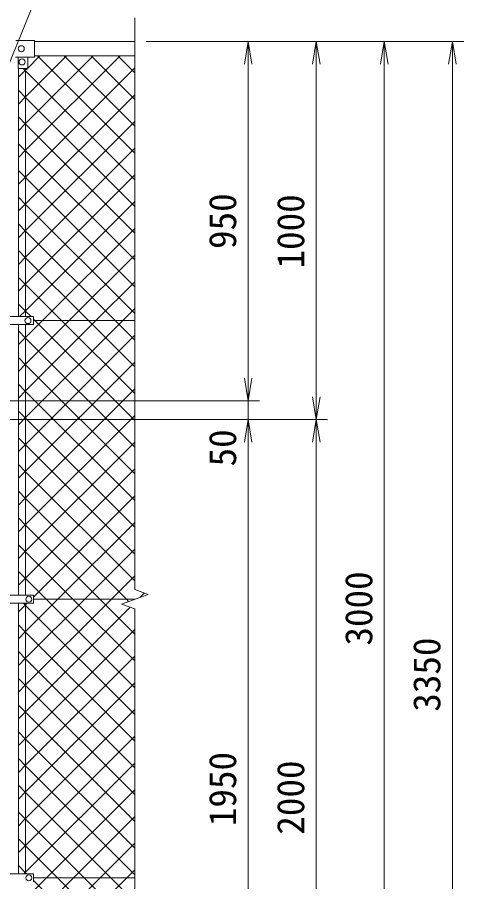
# Model space of a CAD drawing. Units: millimetres, scale not verified. Extents: x -6300 to 6300, y -4455 to 4455.
# Drawn here: x -2372 to -1192, y 191 to 2478 of the extents above; entities that cross this region are included whole.
import ezdxf
from ezdxf.enums import TextEntityAlignment as Align

# ---------------------------------------------------------------- set-up
doc = ezdxf.new("R2010")
doc.units = ezdxf.units.MM
doc.header["$LTSCALE"] = 30
for name, color, linetype, lineweight in [('0-2_D-STR1', 1, 'Continuous', 18), ('0-3_D-STR3', 3, 'Continuous', 13), ('0-7_D-STR-DIM', 7, 'Continuous', 9), ('0-8_0', 7, 'Continuous', 9), ('0-9_D-STR-TXT', 7, 'Continuous', 9), ('0-A_D-STR2', 7, 'Continuous', 9)]:
    doc.layers.add(name, color=color, linetype=linetype, lineweight=lineweight)
doc.styles.add('ＭＳ ゴシック', font='')
doc.styles.get('ＭＳ ゴシック').set_extended_font_data('MS Gothic')

# ---------------------------------------------------------------- blocks, each defined once
blk = doc.blocks.new('_Open')
at = {"layer": '0-8_0'}
blk.add_line((-30, 5), (0, 0), dxfattribs=at)
blk.add_lwpolyline([(-30, -5), (0, 0), (-30, 0)], dxfattribs=at)

msp = doc.modelspace()

# ---------------------------------------------------------------- linework, layer by layer
at = {"layer": '0-2_D-STR1'}
for p, q in [((-2326.94, 2413.51), (-2061.94, 2413.51)), ((-2326.94, 2375.51), (-2061.94, 2375.51))]:
    msp.add_line(p, q, dxfattribs=at)
at = {"layer": '0-3_D-STR3'}
for p, q in [((-2326.94, 2416.51), (-2376.16, 2416.51)), ((-2326.94, 2372.51), (-2326.94, 2416.51)), ((-2326.94, 2372.51), (-2377.14, 2372.51)), ((-2369.94, 2372.51), (-2369.94, 2343.51)), ((-2344.94, 2372.51), (-2344.94, 2343.51)), ((-2369.44, 2342.65), (-2369.44, 1685.81)), ((-2368.94, 2342.51), (-2345.94, 2342.51)), ((-2350.44, 2342.51), (-2350.44, 1685.81)), ((-2494.44, 1685.81), (-2329.44, 1685.81)), ((-2329.44, 1685.81), (-2329.44, 1665.21)), ((-2061.94, 1675.51), (-2329.44, 1675.51)), ((-2494.44, 1665.21), (-2329.44, 1665.21)), ((-2369.44, 1665.21), (-2369.44, 949.01)), ((-2350.44, 1665.21), (-2350.44, 949.01)), ((-2444.74, 949.01), (-2329.94, 949.01)), ((-2329.94, 949.01), (-2329.94, 928.01)), ((-2061.94, 938.51), (-2329.94, 938.51)), ((-2444.74, 928.01), (-2329.94, 928.01)), ((-2369.44, 928.01), (-2369.44, 212.01)), ((-2350.44, 928.01), (-2350.44, 212.01)), ((-2444.74, 212.01), (-2329.94, 212.01)), ((-2329.94, 212.01), (-2329.94, 191.01)), ((-2061.94, 201.51), (-2329.94, 201.51))]:
    msp.add_line(p, q, dxfattribs=at)
for centre in [(-2361.94, 2394.51), (-2359.94, 2359.51), (-2344.44, 1675.51), (-2341.94, 938.51), (-2341.94, 201.51)]:
    msp.add_circle(centre, 8, dxfattribs=at)
for centre, start, end in [((-2368.94, 2343.51), 180, 270), ((-2345.94, 2343.51), 270, 0)]:
    msp.add_arc(centre, 1, start, end, dxfattribs=at)
at = {"layer": '0-7_D-STR-DIM'}
for p, q in [((-2061.94, 964.16), (-2061.94, 2476.51)), ((-2031.94, 2413.51), (-1371.94, 2413.51)), ((-2031.94, 2413.51), (-1191.94, 2413.51)), ((-2031.94, 2413.51), (-1731.94, 2413.51)), ((-2031.94, 2413.51), (-1551.94, 2413.51)), ((-1761.94, 2353.51), (-1761.94, 1523.51)), ((-1581.94, 2353.51), (-1581.94, 1473.51)), ((-1401.94, -526.49), (-1401.94, 2353.51)), ((-1221.94, -876.49), (-1221.94, 2353.51)), ((-1761.94, 1523.51), (-1761.94, 1583.51)), ((-2466.94, 1463.51), (-1731.94, 1463.51)), ((-2466.94, 1463.51), (-1731.94, 1463.51)), ((-1761.94, 1463.51), (-1761.94, 1413.51)), ((-2537.09, 1413.51), (-1731.94, 1413.51)), ((-2537.09, 1413.51), (-1731.94, 1413.51)), ((-2537.09, 1413.51), (-1551.94, 1413.51)), ((-2537.09, 1413.51), (-1551.94, 1413.51)), ((-1761.94, -476.49), (-1761.94, 1353.51)), ((-1761.94, 1353.51), (-1761.94, 1293.51)), ((-1581.94, 1353.51), (-1581.94, -526.49)), ((-2026.7, 951.34), (-2061.94, 964.16)), ((-2097.18, 925.69), (-2026.7, 951.34)), ((-2061.94, 912.86), (-2097.18, 925.69)), ((-2061.94, -679.49), (-2061.94, 912.86))]:
    msp.add_line(p, q, dxfattribs=at)
at = {"layer": '0-9_D-STR-TXT'}
msp.add_lwpolyline([(-1460.13, 2650.61), (-2274.2, 2650.61), (-2406.06, 2324.84)], dxfattribs=at)
at = {"layer": '0-A_D-STR2'}
for p, q in [((-2350.44, 2267.28), (-2242.21, 2375.51)), ((-2350.44, 2196.57), (-2171.5, 2375.51)), ((-2350.44, 2125.86), (-2100.79, 2375.51)), ((-2344.94, 2343.49), (-2312.92, 2375.51)), ((-2061.94, 2118.65), (-2318.81, 2375.51)), ((-2061.94, 2189.36), (-2248.1, 2375.51)), ((-2061.94, 2260.07), (-2177.39, 2375.51)), ((-2061.94, 2330.78), (-2106.68, 2375.51)), ((-2350.44, 2055.15), (-2061.94, 2343.65)), ((-2350.44, 2265.72), (-2369.44, 2284.72)), ((-2369.44, 2248.28), (-2350.44, 2267.28)), ((-2350.44, 1984.44), (-2061.94, 2272.94)), ((-2061.94, 1977.22), (-2350.44, 2265.72)), ((-2350.44, 2195.01), (-2369.44, 2214.01)), ((-2369.44, 2177.57), (-2350.44, 2196.57)), ((-2350.44, 1913.72), (-2061.94, 2202.22)), ((-2061.94, 1906.51), (-2350.44, 2195.01)), ((-2350.44, 2124.3), (-2369.44, 2143.3)), ((-2350.44, 1843.01), (-2061.94, 2131.51)), ((-2369.44, 2106.86), (-2350.44, 2125.86)), ((-2061.94, 1835.8), (-2350.44, 2124.3)), ((-2350.44, 2053.59), (-2369.44, 2072.59)), ((-2350.44, 1772.3), (-2061.94, 2060.8)), ((-2369.44, 2036.15), (-2350.44, 2055.15)), ((-2061.94, 1765.09), (-2350.44, 2053.59)), ((-2350.44, 1982.88), (-2369.44, 2001.88)), ((-2369.44, 1965.44), (-2350.44, 1984.44)), ((-2061.94, 1694.38), (-2350.44, 1982.88)), ((-2350.44, 1912.17), (-2369.44, 1931.17)), ((-2369.44, 1894.72), (-2350.44, 1913.72)), ((-2113.78, 1675.51), (-2350.44, 1912.17)), ((-2305.81, 1675.51), (-2061.94, 1919.38)), ((-2350.44, 1841.46), (-2369.44, 1860.46)), ((-2369.44, 1824.01), (-2350.44, 1843.01)), ((-2184.49, 1675.51), (-2350.44, 1841.46)), ((-2235.1, 1675.51), (-2061.94, 1848.67)), ((-2350.44, 1770.75), (-2369.44, 1789.75)), ((-2369.44, 1753.3), (-2350.44, 1772.3)), ((-2255.2, 1675.51), (-2350.44, 1770.75)), ((-2164.39, 1675.51), (-2061.94, 1777.96)), ((-2093.68, 1675.51), (-2061.94, 1707.25)), ((-2350.44, 1630.88), (-2305.81, 1675.51)), ((-2350.44, 1560.17), (-2235.1, 1675.51)), ((-2350.44, 1489.46), (-2164.39, 1675.51)), ((-2350.44, 1418.75), (-2093.68, 1675.51)), ((-2061.94, 1482.25), (-2255.2, 1675.51)), ((-2061.94, 1552.96), (-2184.49, 1675.51)), ((-2061.94, 1623.67), (-2113.78, 1675.51)), ((-2350.44, 1629.33), (-2369.44, 1648.33)), ((-2369.44, 1611.88), (-2350.44, 1630.88)), ((-2350.44, 1348.04), (-2061.94, 1636.54)), ((-2061.94, 1340.83), (-2350.44, 1629.33)), ((-2350.44, 1558.62), (-2369.44, 1577.62)), ((-2369.44, 1541.17), (-2350.44, 1560.17)), ((-2350.44, 1277.33), (-2061.94, 1565.83)), ((-2061.94, 1270.12), (-2350.44, 1558.62)), ((-2350.44, 1487.91), (-2369.44, 1506.91)), ((-2369.44, 1470.46), (-2350.44, 1489.46)), ((-2350.44, 1206.62), (-2061.94, 1495.12)), ((-2061.94, 1199.41), (-2350.44, 1487.91)), ((-2350.44, 1417.2), (-2369.44, 1436.2)), ((-2369.44, 1399.75), (-2350.44, 1418.75)), ((-2350.44, 1135.91), (-2061.94, 1424.41)), ((-2061.94, 1128.7), (-2350.44, 1417.2)), ((-2350.44, 1346.49), (-2369.44, 1365.49)), ((-2350.44, 1065.2), (-2061.94, 1353.7)), ((-2369.44, 1329.04), (-2350.44, 1348.04)), ((-2061.94, 1057.99), (-2350.44, 1346.49)), ((-2350.44, 1275.78), (-2369.44, 1294.78)), ((-2350.44, 994.49), (-2061.94, 1282.99)), ((-2369.44, 1258.33), (-2350.44, 1277.33)), ((-2061.94, 987.28), (-2350.44, 1275.78)), ((-2329.94, 944.28), (-2061.94, 1212.28)), ((-2369.44, 1187.62), (-2350.44, 1206.62)), ((-2350.44, 1134.35), (-2369.44, 1153.35)), ((-2369.44, 1116.91), (-2350.44, 1135.91)), ((-2154.6, 938.51), (-2350.44, 1134.35)), ((-2265, 938.51), (-2061.94, 1141.56)), ((-2350.44, 1063.64), (-2369.44, 1082.64)), ((-2369.44, 1046.2), (-2350.44, 1065.2)), ((-2225.31, 938.51), (-2350.44, 1063.64)), ((-2194.29, 938.51), (-2061.94, 1070.85)), ((-2350.44, 992.93), (-2369.44, 1011.93)), ((-2369.44, 975.49), (-2350.44, 994.49)), ((-2296.02, 938.51), (-2350.44, 992.93)), ((-2123.57, 938.51), (-2061.94, 1000.14)), ((-2350.44, 853.06), (-2265, 938.51)), ((-2350.44, 782.35), (-2194.29, 938.51)), ((-2350.44, 711.64), (-2123.57, 938.51)), ((-2061.94, 704.43), (-2296.02, 938.51)), ((-2061.94, 775.14), (-2225.31, 938.51)), ((-2061.94, 845.85), (-2154.6, 938.51)), ((-2047.67, 943.71), (-2036.48, 954.9)), ((-2350.44, 851.51), (-2369.44, 870.51)), ((-2369.44, 834.06), (-2350.44, 853.06)), ((-2350.44, 570.22), (-2061.94, 858.72)), ((-2061.94, 563.01), (-2350.44, 851.51)), ((-2350.44, 780.8), (-2369.44, 799.8)), ((-2369.44, 763.35), (-2350.44, 782.35)), ((-2350.44, 499.51), (-2061.94, 788.01)), ((-2061.94, 492.3), (-2350.44, 780.8)), ((-2350.44, 710.09), (-2369.44, 729.09)), ((-2369.44, 692.64), (-2350.44, 711.64)), ((-2350.44, 428.8), (-2061.94, 717.3)), ((-2061.94, 421.59), (-2350.44, 710.09)), ((-2350.44, 639.38), (-2369.44, 658.38)), ((-2350.44, 358.09), (-2061.94, 646.59)), ((-2061.94, 350.88), (-2350.44, 639.38)), ((-2350.44, 568.67), (-2369.44, 587.67)), ((-2350.44, 287.38), (-2061.94, 575.88)), ((-2369.44, 551.22), (-2350.44, 570.22)), ((-2061.94, 280.17), (-2350.44, 568.67)), ((-2350.44, 497.96), (-2369.44, 516.96)), ((-2369.44, 480.51), (-2350.44, 499.51)), ((-2061.94, 209.46), (-2350.44, 497.96)), ((-2350.44, 427.25), (-2369.44, 446.25)), ((-2294.89, 201.51), (-2061.94, 434.46)), ((-2369.44, 409.8), (-2350.44, 428.8)), ((-2124.71, 201.51), (-2350.44, 427.25)), ((-2350.44, 356.54), (-2369.44, 375.54)), ((-2369.44, 339.09), (-2350.44, 358.09)), ((-2195.42, 201.51), (-2350.44, 356.54)), ((-2224.18, 201.51), (-2061.94, 363.75)), ((-2350.44, 285.83), (-2369.44, 304.83)), ((-2369.44, 268.38), (-2350.44, 287.38)), ((-2266.13, 201.51), (-2350.44, 285.83)), ((-2153.47, 201.51), (-2061.94, 293.04)), ((-2082.76, 201.51), (-2061.94, 222.33)), ((-2350.44, 145.96), (-2294.89, 201.51)), ((-2350.44, 75.25), (-2224.18, 201.51)), ((-2350.44, 4.54), (-2153.47, 201.51)), ((-2350.44, -66.17), (-2082.76, 201.51)), ((-2061.94, -73.38), (-2329.94, 194.62)), ((-2061.94, -2.67), (-2266.13, 201.51)), ((-2061.94, 68.04), (-2195.42, 201.51)), ((-2061.94, 138.75), (-2124.71, 201.51))]:
    msp.add_line(p, q, dxfattribs=at)
for points in [[(-2369.44, 2318.99), (-2350.44, 2337.99), (-2345.92, 2342.51)], [(-2061.94, 2047.94), (-2350.44, 2336.44), (-2356.52, 2342.51)], [(-2366.22, 1685.81), (-2350.44, 1701.59), (-2061.94, 1990.09)], [(-2336.21, 1685.81), (-2350.44, 1700.04), (-2369.44, 1719.04)], [(-2061.94, 1411.54), (-2325.91, 1675.51), (-2329.44, 1679.04)], [(-2078.03, 932.65), (-2083.89, 938.51), (-2350.44, 1205.06), (-2369.44, 1224.06)], [(-2369.44, 904.78), (-2350.44, 923.78), (-2346.21, 928.01)], [(-2369.44, 621.93), (-2350.44, 640.93), (-2074.09, 917.28)], [(-2061.94, 633.72), (-2350.44, 922.22), (-2356.23, 928.01)], [(-2355.1, 212.01), (-2350.44, 216.67), (-2061.94, 505.17)], [(-2347.34, 212.01), (-2350.44, 215.12), (-2369.44, 234.12)]]:
    msp.add_lwpolyline(points, dxfattribs=at)

# ---------------------------------------------------------------- block references
at = {"layer": '0-7_D-STR-DIM', "xscale": 2, "yscale": 2}
for p, rotation in [((-1761.94, 2413.51), 90), ((-1581.94, 2413.51), 90), ((-1401.94, 2413.51), 90), ((-1221.94, 2413.51), 90), ((-1761.94, 1463.51), 270), ((-1761.94, 1463.51), 270), ((-1581.94, 1413.51), 270), ((-1761.94, 1413.51), 90), ((-1761.94, 1413.51), 90), ((-1581.94, 1413.51), 90)]:
    msp.add_blockref('_Open', p, dxfattribs=dict(at, rotation=rotation))

# ---------------------------------------------------------------- texts
at = {"layer": '0-7_D-STR-DIM', "style": 'ＭＳ ゴシック'}
for s, p in [('950', (-1772.06, 1864.82)), ('1000', (-1592.06, 1813.16)), ('50', (-1772.06, 1289.57)), ('3000', (-1412.06, 815.82)), ('3350', (-1232.06, 640.82)), ('1950', (-1772.06, 338.16)), ('2000', (-1592.06, 315.64))]:
    msp.add_text(s, height=72.14, rotation=90, dxfattribs=at).set_placement(p, align=Align.BOTTOM_LEFT)

doc.saveas('drawing.dxf')
